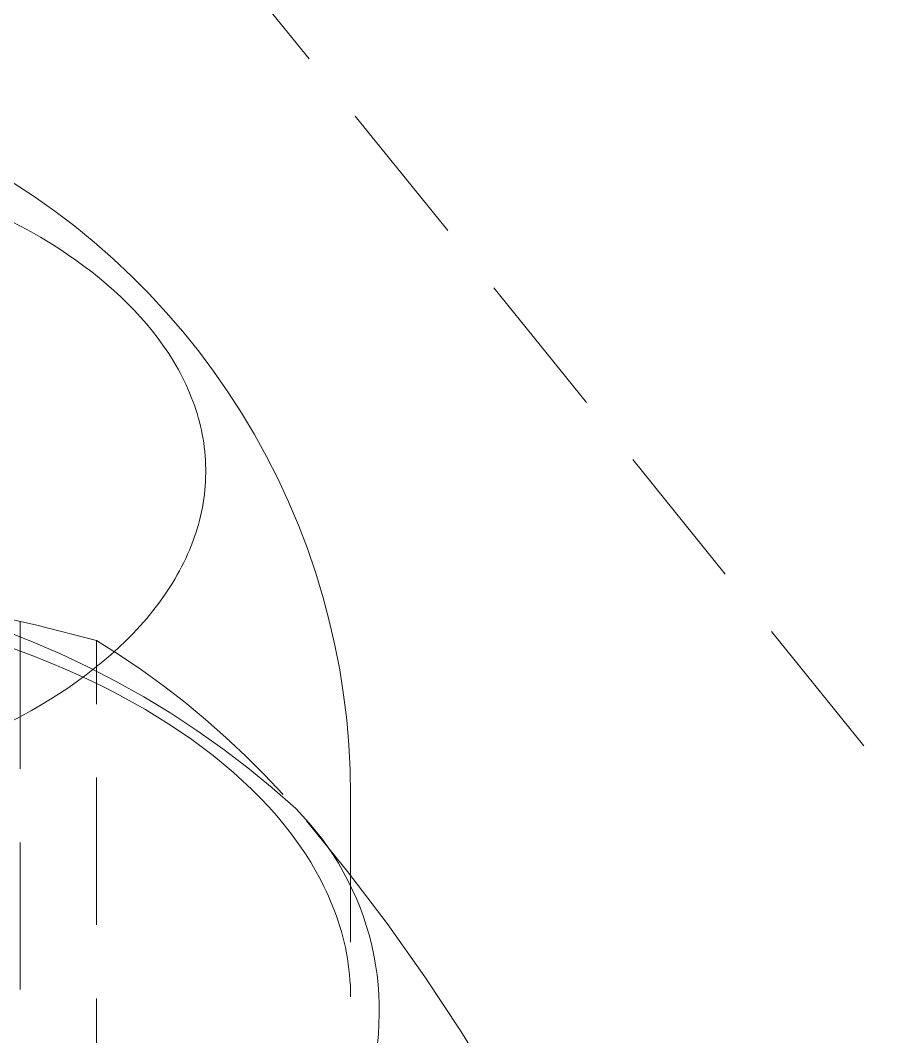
# Model space of a CAD drawing. Header units: millimetres. Extents: x -427 to 4679, y -324 to 2971.
# Drawn here: x 2643.85 to 2651.29, y 1188.03 to 1196.8 of the extents above; entities that cross this region are included whole.
import ezdxf

# ---------------------------------------------------------------- set-up
doc = ezdxf.new("R2010")
doc.units = ezdxf.units.MM
doc.linetypes.add('HIDDEN', pattern=[1.905, 1.27, -0.635])
doc.layers.add('ZANO_R_przerywana', color=7, linetype='HIDDEN', lineweight=0)

msp = doc.modelspace()

# ---------------------------------------------------------------- linework, layer by layer
at = {"layer": 'ZANO_R_przerywana'}
for p, q in [((2639.5596, 1204.8683), (2821.2855, 979.8678)), ((2643.7898, 1195.4018), (2643.9712, 1195.2827)), ((2643.9712, 1195.2827), (2644.1485, 1195.1573)), ((2644.1485, 1195.1573), (2644.3212, 1195.0259)), ((2643.8583, 1195.025), (2643.7707, 1195.071)), ((2643.9435, 1194.9781), (2643.8583, 1195.025)), ((2644.3212, 1195.0259), (2644.4893, 1194.8885)), ((2644.026, 1194.9305), (2643.9435, 1194.9781)), ((2644.106, 1194.8822), (2644.026, 1194.9305)), ((2644.1835, 1194.8332), (2644.106, 1194.8822)), ((2644.2583, 1194.7836), (2644.1835, 1194.8332)), ((2644.4893, 1194.8885), (2644.6526, 1194.7454)), ((2644.3306, 1194.7334), (2644.2583, 1194.7836)), ((2644.4003, 1194.6828), (2644.3306, 1194.7334)), ((2644.6526, 1194.7454), (2644.8107, 1194.5967)), ((2644.4674, 1194.6318), (2644.4003, 1194.6828)), ((2644.5325, 1194.5799), (2644.4674, 1194.6318)), ((2644.5961, 1194.5267), (2644.5325, 1194.5799)), ((2644.8107, 1194.5967), (2644.9636, 1194.4426)), ((2644.6583, 1194.4722), (2644.5961, 1194.5267)), ((2644.7187, 1194.4165), (2644.6583, 1194.4722)), ((2644.7775, 1194.3595), (2644.7187, 1194.4165)), ((2644.9636, 1194.4426), (2645.1111, 1194.2833)), ((2644.8344, 1194.3012), (2644.7775, 1194.3595)), ((2644.8893, 1194.2418), (2644.8344, 1194.3012)), ((2645.1111, 1194.2833), (2645.2529, 1194.119)), ((2644.9423, 1194.1812), (2644.8893, 1194.2418)), ((2644.9931, 1194.1194), (2644.9423, 1194.1812)), ((2645.0417, 1194.0565), (2644.9931, 1194.1194)), ((2645.2529, 1194.119), (2645.3889, 1193.9498)), ((2645.088, 1193.9925), (2645.0417, 1194.0565)), ((2645.1319, 1193.9274), (2645.088, 1193.9925)), ((2645.1733, 1193.8613), (2645.1319, 1193.9274)), ((2645.3889, 1193.9498), (2645.519, 1193.776)), ((2645.193, 1193.8279), (2645.1733, 1193.8613)), ((2645.2121, 1193.7943), (2645.193, 1193.8279)), ((2645.2305, 1193.7605), (2645.2121, 1193.7943)), ((2645.2483, 1193.7264), (2645.2305, 1193.7605)), ((2645.519, 1193.776), (2645.643, 1193.5979)), ((2645.2654, 1193.6921), (2645.2483, 1193.7264)), ((2645.2817, 1193.6576), (2645.2654, 1193.6921)), ((2645.2974, 1193.6228), (2645.2817, 1193.6576)), ((2645.3124, 1193.5879), (2645.2974, 1193.6228)), ((2645.3266, 1193.5528), (2645.3124, 1193.5879)), ((2645.643, 1193.5979), (2645.7607, 1193.4155)), ((2645.3401, 1193.5175), (2645.3266, 1193.5528)), ((2645.3529, 1193.4821), (2645.3401, 1193.5175)), ((2645.3649, 1193.4464), (2645.3529, 1193.4821)), ((2645.3762, 1193.4107), (2645.3649, 1193.4464)), ((2645.3867, 1193.3747), (2645.3762, 1193.4107)), ((2645.7607, 1193.4155), (2645.872, 1193.2291)), ((2645.3964, 1193.3386), (2645.3867, 1193.3747)), ((2645.4054, 1193.3024), (2645.3964, 1193.3386)), ((2645.4136, 1193.2661), (2645.4054, 1193.3024)), ((2645.421, 1193.2296), (2645.4136, 1193.2661)), ((2645.4276, 1193.193), (2645.421, 1193.2296)), ((2645.872, 1193.2291), (2645.9768, 1193.039)), ((2645.4334, 1193.1563), (2645.4276, 1193.193)), ((2645.4384, 1193.1195), (2645.4334, 1193.1563)), ((2645.4426, 1193.0827), (2645.4384, 1193.1195)), ((2645.4459, 1193.0457), (2645.4426, 1193.0827)), ((2645.4485, 1193.0087), (2645.4459, 1193.0457)), ((2645.4502, 1192.9717), (2645.4485, 1193.0087)), ((2645.4512, 1192.9345), (2645.4502, 1192.9717)), ((2645.9768, 1193.039), (2646.0749, 1192.8453)), ((2645.4505, 1192.8602), (2645.4512, 1192.8974)), ((2645.4512, 1192.8974), (2645.4512, 1192.9345)), ((2645.4465, 1192.7857), (2645.4489, 1192.823)), ((2645.4489, 1192.823), (2645.4505, 1192.8602)), ((2646.0749, 1192.8453), (2646.1662, 1192.6484)), ((2645.4343, 1192.6741), (2645.4392, 1192.7113)), ((2645.4392, 1192.7113), (2645.4433, 1192.7485)), ((2645.4433, 1192.7485), (2645.4465, 1192.7857)), ((2645.4219, 1192.5997), (2645.4285, 1192.6369)), ((2645.4285, 1192.6369), (2645.4343, 1192.6741)), ((2646.1662, 1192.6484), (2646.2506, 1192.4484)), ((2645.3972, 1192.4886), (2645.4063, 1192.5256)), ((2645.4063, 1192.5256), (2645.4145, 1192.5626)), ((2645.4145, 1192.5626), (2645.4219, 1192.5997)), ((2645.3765, 1192.4148), (2645.3873, 1192.4516)), ((2645.3873, 1192.4516), (2645.3972, 1192.4886)), ((2646.2506, 1192.4484), (2646.3281, 1192.2456)), ((2645.3526, 1192.3414), (2645.365, 1192.378)), ((2645.365, 1192.378), (2645.3765, 1192.4148)), ((2645.3106, 1192.2321), (2645.3254, 1192.2684)), ((2645.3254, 1192.2684), (2645.3394, 1192.3048)), ((2645.3394, 1192.3048), (2645.3526, 1192.3414)), ((2645.2785, 1192.1599), (2645.295, 1192.1959)), ((2645.295, 1192.1959), (2645.3106, 1192.2321)), ((2646.3281, 1192.2456), (2646.3984, 1192.0402)), ((2645.2246, 1192.0528), (2645.2434, 1192.0883)), ((2645.2434, 1192.0883), (2645.2613, 1192.124)), ((2645.2613, 1192.124), (2645.2785, 1192.1599)), ((2645.1848, 1191.9822), (2645.2051, 1192.0174)), ((2645.2051, 1192.0174), (2645.2246, 1192.0528)), ((2646.3984, 1192.0402), (2646.4616, 1191.8325)), ((2645.1194, 1191.8779), (2645.1419, 1191.9124)), ((2645.1419, 1191.9124), (2645.1637, 1191.9472)), ((2645.1637, 1191.9472), (2645.1848, 1191.9822)), ((2645.0474, 1191.7755), (2645.0961, 1191.8435)), ((2645.0961, 1191.8435), (2645.1194, 1191.8779)), ((2646.4616, 1191.8325), (2646.5175, 1191.6228)), ((2644.9958, 1191.7084), (2645.0474, 1191.7755)), ((2643.9929, 1191.5846), (2643.4746, 1191.7001)), ((2644.9416, 1191.6423), (2644.9958, 1191.7084)), ((2643.8513, 1191.6152), (2643.8513, 1183.3375)), ((2644.5074, 1191.453), (2643.9929, 1191.5846)), ((2644.8252, 1191.5135), (2644.8847, 1191.5773)), ((2644.8847, 1191.5773), (2644.9416, 1191.6423)), ((2646.5175, 1191.6228), (2646.5661, 1191.4112)), ((2643.6901, 1191.5461), (2643.9432, 1191.4472)), ((2644.7633, 1191.4508), (2644.8252, 1191.5135)), ((2643.852, 1191.3609), (2643.72, 1191.4085)), ((2643.9432, 1191.4472), (2644.1927, 1191.3395)), ((2644.7044, 1191.3286), (2644.5074, 1191.453)), ((2644.5074, 1187.0938), (2644.5074, 1191.453)), ((2644.6323, 1191.329), (2644.6989, 1191.3893)), ((2644.6989, 1191.3893), (2644.7633, 1191.4508)), ((2646.5661, 1191.4112), (2646.6073, 1191.1981)), ((2643.9819, 1191.3114), (2643.852, 1191.3609)), ((2644.1091, 1191.2603), (2643.9819, 1191.3114)), ((2644.1927, 1191.3395), (2644.4383, 1191.2232)), ((2644.5636, 1191.2701), (2644.6323, 1191.329)), ((2644.8973, 1191.1981), (2644.7044, 1191.3286)), ((2644.2338, 1191.2075), (2644.1091, 1191.2603)), ((2644.4199, 1191.1562), (2644.4927, 1191.2124)), ((2644.4383, 1191.2232), (2644.6797, 1191.0985)), ((2644.4927, 1191.2124), (2644.5636, 1191.2701)), ((2644.3559, 1191.1531), (2644.2338, 1191.2075)), ((2644.3451, 1191.1013), (2644.4199, 1191.1562)), ((2644.4753, 1191.0971), (2644.3559, 1191.1531)), ((2645.086, 1191.0614), (2644.8973, 1191.1981)), ((2646.6073, 1191.1981), (2646.6411, 1190.9837)), ((2644.1905, 1190.9957), (2644.2687, 1191.0478)), ((2644.2687, 1191.0478), (2644.3451, 1191.1013)), ((2644.592, 1191.0396), (2644.4753, 1191.0971)), ((2644.706, 1190.9806), (2644.592, 1191.0396)), ((2644.6797, 1191.0985), (2644.9166, 1190.9654)), ((2645.2702, 1190.9188), (2645.086, 1191.0614)), ((2644.0297, 1190.896), (2644.1108, 1190.9451)), ((2644.1108, 1190.9451), (2644.1905, 1190.9957)), ((2644.8172, 1190.9201), (2644.706, 1190.9806)), ((2644.9166, 1190.9654), (2645.1487, 1190.8241)), ((2646.6411, 1190.9837), (2646.6674, 1190.7682)), ((2643.9472, 1190.8483), (2644.0297, 1190.896)), ((2644.9256, 1190.8582), (2644.8172, 1190.9201)), ((2645.0312, 1190.7949), (2644.9256, 1190.8582)), ((2645.4498, 1190.7704), (2645.2702, 1190.9188)), ((2643.7786, 1190.7574), (2643.8635, 1190.8021)), ((2643.8635, 1190.8021), (2643.9472, 1190.8483)), ((2645.1338, 1190.7302), (2645.0312, 1190.7949)), ((2645.1487, 1190.8241), (2645.3757, 1190.6748)), ((2645.6246, 1190.6164), (2645.4498, 1190.7704)), ((2645.2336, 1190.6642), (2645.1338, 1190.7302)), ((2646.6674, 1190.7682), (2646.6862, 1190.5519)), ((2645.3305, 1190.5969), (2645.2336, 1190.6642)), ((2645.4243, 1190.5283), (2645.3305, 1190.5969)), ((2645.3757, 1190.6748), (2645.5975, 1190.5177)), ((2645.7944, 1190.4569), (2645.6246, 1190.6164)), ((2645.5152, 1190.4586), (2645.4243, 1190.5283)), ((2645.5975, 1190.5177), (2645.8136, 1190.353)), ((2646.6862, 1190.5519), (2646.6975, 1190.3351)), ((2645.6029, 1190.3876), (2645.5152, 1190.4586)), ((2645.9591, 1190.292), (2645.7944, 1190.4569)), ((2645.6876, 1190.3155), (2645.6029, 1190.3876)), ((2645.8136, 1190.353), (2646.0238, 1190.1809)), ((2646.6975, 1190.3351), (2646.7013, 1190.1181)), ((2645.7692, 1190.2422), (2645.6876, 1190.3155)), ((2646.1184, 1190.122), (2645.9591, 1190.292)), ((2645.8476, 1190.1679), (2645.7692, 1190.2422)), ((2645.9228, 1190.0926), (2645.8476, 1190.1679)), ((2646.0238, 1190.1809), (2646.2279, 1190.0015)), ((2645.9948, 1190.0162), (2645.9228, 1190.0926)), ((2646.7013, 1190.1181), (2646.7013, 1188.379)), ((2646.0635, 1189.9388), (2645.9948, 1190.0162)), ((2646.2279, 1190.0015), (2646.2873, 1189.9399)), ((2646.1289, 1189.8605), (2646.0635, 1189.9388)), ((2646.2873, 1189.9399), (2646.3444, 1189.8763)), ((2646.6752, 1189.4599), (2646.3199, 1189.8971)), ((2646.191, 1189.7813), (2646.1289, 1189.8605)), ((2646.3444, 1189.8763), (2646.3994, 1189.8108)), ((2646.3994, 1189.8108), (2646.452, 1189.7434)), ((2646.2497, 1189.7013), (2646.191, 1189.7813)), ((2646.452, 1189.7434), (2646.5023, 1189.6742)), ((2646.305, 1189.6204), (2646.2497, 1189.7013)), ((2646.5023, 1189.6742), (2646.5501, 1189.6033)), ((2646.3568, 1189.5387), (2646.305, 1189.6204)), ((2646.5501, 1189.6033), (2646.5954, 1189.5308)), ((2646.3814, 1189.4975), (2646.3568, 1189.5387)), ((2646.4052, 1189.4562), (2646.3814, 1189.4975)), ((2646.428, 1189.4147), (2646.4052, 1189.4562)), ((2646.5954, 1189.5308), (2646.6383, 1189.4568)), ((2646.6383, 1189.4568), (2646.6785, 1189.3813)), ((2647.0161, 1189.0112), (2646.6752, 1189.4599)), ((2646.45, 1189.373), (2646.428, 1189.4147)), ((2646.4711, 1189.3311), (2646.45, 1189.373)), ((2646.6785, 1189.3813), (2646.7161, 1189.3045)), ((2646.4913, 1189.2891), (2646.4711, 1189.3311)), ((2646.5106, 1189.2469), (2646.4913, 1189.2891)), ((2646.7161, 1189.3045), (2646.751, 1189.2265)), ((2646.529, 1189.2045), (2646.5106, 1189.2469)), ((2646.5631, 1189.1193), (2646.529, 1189.2045)), ((2646.751, 1189.2265), (2646.7832, 1189.1472)), ((2646.5794, 1189.0751), (2646.5631, 1189.1193)), ((2646.7832, 1189.1472), (2646.8126, 1189.0669)), ((2646.5948, 1189.0305), (2646.5794, 1189.0751)), ((2646.6092, 1188.9855), (2646.5948, 1189.0305)), ((2646.8126, 1189.0669), (2646.8392, 1188.9857)), ((2646.6226, 1188.9401), (2646.6092, 1188.9855)), ((2646.635, 1188.8943), (2646.6226, 1188.9401)), ((2646.8392, 1188.9857), (2646.863, 1188.9035)), ((2647.3422, 1188.5517), (2647.0161, 1189.0112)), ((2646.6463, 1188.8483), (2646.635, 1188.8943)), ((2646.6566, 1188.802), (2646.6463, 1188.8483)), ((2646.863, 1188.9035), (2646.8839, 1188.8206)), ((2646.6658, 1188.7554), (2646.6566, 1188.802)), ((2646.674, 1188.7087), (2646.6658, 1188.7554)), ((2646.8839, 1188.8206), (2646.9019, 1188.737)), ((2646.6811, 1188.6618), (2646.674, 1188.7087)), ((2646.9019, 1188.737), (2646.9171, 1188.6528)), ((2646.6872, 1188.6147), (2646.6811, 1188.6618)), ((2646.6921, 1188.5676), (2646.6872, 1188.6147)), ((2646.9171, 1188.6528), (2646.9293, 1188.5682)), ((2646.696, 1188.5204), (2646.6921, 1188.5676)), ((2646.6989, 1188.4732), (2646.696, 1188.5204)), ((2646.9293, 1188.5682), (2646.9386, 1188.4832)), ((2647.6531, 1188.0818), (2647.3422, 1188.5517)), ((2646.7006, 1188.4261), (2646.6989, 1188.4732)), ((2646.7013, 1188.379), (2646.7006, 1188.4261)), ((2646.9386, 1188.4832), (2646.9449, 1188.3979)), ((2646.9449, 1188.3979), (2646.9483, 1188.3125)), ((2646.9487, 1188.227), (2646.9461, 1188.1415)), ((2646.9483, 1188.3125), (2646.9487, 1188.227)), ((2646.9461, 1188.1415), (2646.9406, 1188.0561)), ((2646.9406, 1188.0561), (2646.9321, 1187.971)), ((2647.9484, 1187.6019), (2647.6531, 1188.0818))]:
    msp.add_line(p, q, dxfattribs=at)

doc.saveas('drawing.dxf')
